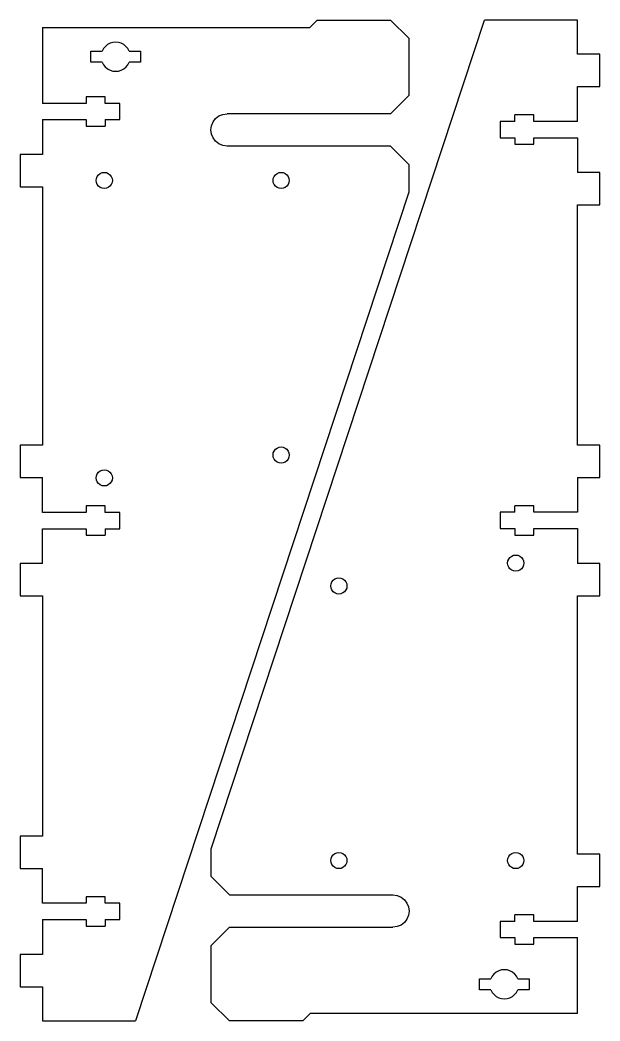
# Model space of a CAD drawing. Header units: inches. Extents: x -211 to 211, y -137 to 137.
# Drawn here: x 52.4 to 210.7, y -136.6 to 136.6 of the extents above; entities that cross this region are included whole.
import ezdxf

# ---------------------------------------------------------------- set-up
doc = ezdxf.new("R2010")
doc.units = ezdxf.units.IN
doc.header["$MEASUREMENT"] = 0

msp = doc.modelspace()

# ---------------------------------------------------------------- linework, layer by layer
at = {"color": 12, "true_color": 0xcc0000}
for p, q in [((131.53, 134.63), (133.53, 136.63)), ((133.53, 136.63), (153.53, 136.63)), ((153.53, 136.63), (158.53, 131.63)), ((58.53, 134.63), (131.53, 134.63)), ((58.53, 134.63), (58.53, 113.83)), ((104.62, -89.63), (179.22, 136.63)), ((204.62, 136.63), (179.22, 136.63)), ((204.62, 127.27), (204.62, 136.63)), ((158.53, 131.63), (158.53, 116.03)), ((210.72, 127.27), (204.62, 127.27)), ((210.72, 118.47), (210.72, 127.27)), ((204.62, 118.47), (210.72, 118.47)), ((204.62, 108.91), (204.62, 118.47)), ((70.53, 115.63), (70.53, 113.83)), ((75.63, 115.63), (70.53, 115.63)), ((75.63, 113.83), (75.63, 115.63)), ((153.53, 111.03), (158.53, 116.03)), ((70.53, 113.83), (58.53, 113.83)), ((79.63, 113.83), (75.63, 113.83)), ((79.63, 109.43), (79.63, 113.83)), ((58.53, 109.43), (70.53, 109.43)), ((58.53, 109.43), (58.53, 99.88)), ((70.53, 109.43), (70.53, 107.63)), ((75.63, 109.43), (75.63, 107.63)), ((75.63, 109.43), (79.63, 109.43)), ((105.12, 108.83), (105.82, 109.74)), ((105.82, 109.74), (106.73, 110.44)), ((106.73, 110.44), (107.79, 110.88)), ((107.79, 110.88), (108.93, 111.03)), ((153.53, 111.03), (108.93, 111.03)), ((192.62, 110.71), (187.52, 110.71)), ((187.52, 108.91), (187.52, 110.71)), ((192.62, 108.91), (192.62, 110.71)), ((70.53, 107.63), (75.63, 107.63)), ((104.53, 106.63), (104.68, 107.77)), ((104.68, 105.49), (104.53, 106.63)), ((104.68, 107.77), (105.12, 108.83)), ((183.52, 108.91), (183.52, 104.51)), ((187.52, 108.91), (183.52, 108.91)), ((204.62, 108.91), (192.62, 108.91)), ((105.12, 104.43), (104.68, 105.49)), ((105.82, 103.52), (105.12, 104.43)), ((183.52, 104.51), (187.52, 104.51)), ((187.52, 104.51), (187.52, 102.71)), ((192.62, 102.71), (192.62, 104.51)), ((192.62, 104.51), (204.62, 104.51)), ((204.62, 104.51), (204.62, 94.97)), ((106.73, 102.82), (105.82, 103.52)), ((107.79, 102.38), (106.73, 102.82)), ((108.93, 102.23), (107.79, 102.38)), ((153.53, 102.23), (108.93, 102.23)), ((153.53, 102.23), (158.53, 97.23)), ((187.52, 102.71), (192.62, 102.71)), ((58.53, 99.88), (52.43, 99.88)), ((52.43, 99.88), (52.43, 91.08)), ((158.53, 97.23), (158.53, 89.63)), ((210.72, 94.97), (204.62, 94.97)), ((210.72, 86.17), (210.72, 94.97)), ((52.43, 91.08), (58.53, 91.08)), ((58.53, 91.08), (58.53, 20.52)), ((158.53, 89.63), (83.93, -136.63)), ((204.62, 86.17), (210.72, 86.17)), ((204.62, 20.58), (204.62, 86.17)), ((52.43, 20.52), (52.43, 11.72)), ((58.53, 20.52), (52.43, 20.52)), ((210.72, 20.58), (204.62, 20.58)), ((210.72, 11.78), (210.72, 20.58)), ((52.43, 11.72), (58.53, 11.72)), ((58.53, 2.17), (58.53, 11.72)), ((204.62, 11.78), (210.72, 11.78)), ((204.62, 11.78), (204.62, 2.23)), ((70.53, 3.97), (70.53, 2.17)), ((75.63, 3.97), (70.53, 3.97)), ((75.63, 2.17), (75.63, 3.97)), ((187.52, 2.23), (187.52, 4.03)), ((192.62, 4.03), (187.52, 4.03)), ((192.62, 2.23), (192.62, 4.03)), ((70.53, 2.17), (58.53, 2.17)), ((79.63, 2.17), (75.63, 2.17)), ((79.63, -2.23), (79.63, 2.17)), ((187.52, 2.23), (183.52, 2.23)), ((183.52, 2.23), (183.52, -2.17)), ((204.62, 2.23), (192.62, 2.23)), ((58.53, -11.78), (58.53, -2.23)), ((58.53, -2.23), (70.53, -2.23)), ((70.53, -2.23), (70.53, -4.03)), ((75.63, -2.23), (79.63, -2.23)), ((75.63, -2.23), (75.63, -4.03)), ((183.52, -2.17), (187.52, -2.17)), ((187.52, -2.17), (187.52, -3.97)), ((192.62, -3.97), (192.62, -2.17)), ((192.62, -2.17), (204.62, -2.17)), ((204.62, -2.17), (204.62, -11.72)), ((70.53, -4.03), (75.63, -4.03)), ((187.52, -3.97), (192.62, -3.97)), ((58.53, -11.78), (52.43, -11.78)), ((52.43, -11.78), (52.43, -20.58)), ((210.72, -11.72), (204.62, -11.72)), ((210.72, -20.52), (210.72, -11.72)), ((52.43, -20.58), (58.53, -20.58)), ((58.53, -20.58), (58.53, -86.17)), ((204.62, -91.08), (204.62, -20.52)), ((204.62, -20.52), (210.72, -20.52)), ((58.53, -86.17), (52.43, -86.17)), ((52.43, -86.17), (52.43, -94.97)), ((104.62, -97.23), (104.62, -89.63)), ((210.72, -91.08), (204.62, -91.08)), ((210.72, -99.88), (210.72, -91.08)), ((52.43, -94.97), (58.53, -94.97)), ((58.53, -104.51), (58.53, -94.97)), ((109.62, -102.23), (104.62, -97.23)), ((204.62, -99.88), (210.72, -99.88)), ((204.62, -109.43), (204.62, -99.88)), ((75.63, -102.71), (70.53, -102.71)), ((70.53, -102.71), (70.53, -104.51)), ((75.63, -104.51), (75.63, -102.71)), ((109.62, -102.23), (154.22, -102.23)), ((154.22, -102.23), (155.36, -102.38)), ((155.36, -102.38), (156.42, -102.82)), ((156.42, -102.82), (157.33, -103.52)), ((157.33, -103.52), (158.03, -104.43)), ((70.53, -104.51), (58.53, -104.51)), ((79.63, -104.51), (75.63, -104.51)), ((79.63, -108.91), (79.63, -104.51)), ((158.03, -104.43), (158.47, -105.49)), ((158.47, -105.49), (158.62, -106.63)), ((58.53, -108.91), (70.53, -108.91)), ((58.53, -108.91), (58.53, -118.47)), ((70.53, -108.91), (70.53, -110.71)), ((75.63, -108.91), (75.63, -110.71)), ((75.63, -108.91), (79.63, -108.91)), ((158.03, -108.83), (157.33, -109.74)), ((158.47, -107.77), (158.03, -108.83)), ((158.62, -106.63), (158.47, -107.77)), ((192.62, -107.63), (187.52, -107.63)), ((187.52, -109.43), (187.52, -107.63)), ((192.62, -109.43), (192.62, -107.63)), ((70.53, -110.71), (75.63, -110.71)), ((109.62, -111.03), (104.62, -116.03)), ((109.62, -111.03), (154.22, -111.03)), ((155.36, -110.88), (154.22, -111.03)), ((156.42, -110.44), (155.36, -110.88)), ((157.33, -109.74), (156.42, -110.44)), ((183.52, -109.43), (183.52, -113.83)), ((187.52, -109.43), (183.52, -109.43)), ((204.62, -109.43), (192.62, -109.43)), ((183.52, -113.83), (187.52, -113.83)), ((187.52, -113.83), (187.52, -115.63)), ((192.62, -113.83), (204.62, -113.83)), ((192.62, -115.63), (192.62, -113.83)), ((204.62, -134.63), (204.62, -113.83)), ((104.62, -131.63), (104.62, -116.03)), ((187.52, -115.63), (192.62, -115.63)), ((58.53, -118.47), (52.43, -118.47)), ((52.43, -118.47), (52.43, -127.27)), ((52.43, -127.27), (58.53, -127.27)), ((58.53, -127.27), (58.53, -136.63)), ((109.62, -136.63), (104.62, -131.63)), ((58.53, -136.63), (83.93, -136.63)), ((129.62, -136.63), (109.62, -136.63)), ((131.62, -134.63), (129.62, -136.63)), ((204.62, -134.63), (131.62, -134.63))]:
    msp.add_line(p, q, dxfattribs=at)
at = {"color": 2, "true_color": 0xffff00}
for p, q in [((75.23, 128.81), (74.86, 128.13)), ((75.72, 129.42), (75.23, 128.81)), ((76.33, 129.91), (75.72, 129.42)), ((77.01, 130.28), (76.33, 129.91)), ((77.76, 130.5), (77.01, 130.28)), ((78.53, 130.58), (77.76, 130.5)), ((79.31, 130.5), (78.53, 130.58)), ((80.05, 130.28), (79.31, 130.5)), ((80.74, 129.91), (80.05, 130.28)), ((81.34, 129.42), (80.74, 129.91)), ((81.84, 128.81), (81.34, 129.42)), ((82.2, 128.13), (81.84, 128.81)), ((71.73, 128.13), (74.86, 128.13)), ((71.73, 125.13), (71.73, 128.13)), ((82.2, 128.13), (85.33, 128.13)), ((85.33, 128.13), (85.33, 125.13)), ((74.86, 125.13), (71.73, 125.13)), ((74.86, 125.13), (75.21, 124.43)), ((75.21, 124.43), (75.7, 123.82)), ((75.7, 123.82), (76.3, 123.31)), ((76.3, 123.31), (77, 122.94)), ((80.07, 122.94), (80.76, 123.31)), ((80.76, 123.31), (81.37, 123.82)), ((81.37, 123.82), (81.86, 124.43)), ((81.86, 124.43), (82.2, 125.13)), ((85.33, 125.13), (82.2, 125.13)), ((77, 122.94), (77.75, 122.71)), ((77.75, 122.71), (78.53, 122.63)), ((78.53, 122.63), (79.32, 122.71)), ((79.32, 122.71), (80.07, 122.94)), ((73.22, 92.83), (73.29, 93.4)), ((73.29, 93.4), (73.51, 93.93)), ((73.51, 93.93), (73.87, 94.39)), ((73.87, 94.39), (74.32, 94.74)), ((74.32, 94.74), (74.86, 94.96)), ((74.86, 94.96), (75.43, 95.04)), ((75.43, 95.04), (76, 94.96)), ((76, 94.96), (76.53, 94.74)), ((76.53, 94.74), (76.99, 94.39)), ((76.99, 94.39), (77.34, 93.93)), ((77.34, 93.93), (77.56, 93.4)), ((77.56, 93.4), (77.63, 92.83)), ((121.48, 92.83), (121.55, 93.4)), ((121.55, 93.4), (121.77, 93.93)), ((121.77, 93.93), (122.13, 94.39)), ((122.13, 94.39), (122.58, 94.74)), ((122.58, 94.74), (123.12, 94.96)), ((123.12, 94.96), (123.69, 95.04)), ((123.69, 95.04), (124.26, 94.96)), ((124.26, 94.96), (124.79, 94.74)), ((124.79, 94.74), (125.25, 94.39)), ((125.25, 94.39), (125.6, 93.93)), ((125.6, 93.93), (125.82, 93.4)), ((125.82, 93.4), (125.89, 92.83)), ((73.29, 92.26), (73.22, 92.83)), ((73.51, 91.73), (73.29, 92.26)), ((73.87, 91.27), (73.51, 91.73)), ((74.32, 90.92), (73.87, 91.27)), ((74.86, 90.7), (74.32, 90.92)), ((75.43, 90.62), (74.86, 90.7)), ((76, 90.7), (75.43, 90.62)), ((76.53, 90.92), (76, 90.7)), ((76.99, 91.27), (76.53, 90.92)), ((77.34, 91.73), (76.99, 91.27)), ((77.56, 92.26), (77.34, 91.73)), ((77.63, 92.83), (77.56, 92.26)), ((121.55, 92.26), (121.48, 92.83)), ((121.77, 91.73), (121.55, 92.26)), ((122.13, 91.27), (121.77, 91.73)), ((122.58, 90.92), (122.13, 91.27)), ((123.12, 90.7), (122.58, 90.92)), ((123.69, 90.62), (123.12, 90.7)), ((124.26, 90.7), (123.69, 90.62)), ((124.79, 90.92), (124.26, 90.7)), ((125.25, 91.27), (124.79, 90.92)), ((125.6, 91.73), (125.25, 91.27)), ((125.82, 92.26), (125.6, 91.73)), ((125.89, 92.83), (125.82, 92.26)), ((121.78, 18.97), (122.13, 19.43)), ((122.13, 19.43), (122.59, 19.78)), ((122.59, 19.78), (123.12, 20)), ((123.12, 20), (123.69, 20.07)), ((123.69, 20.07), (124.26, 20)), ((124.26, 20), (124.79, 19.78)), ((124.79, 19.78), (125.25, 19.43)), ((125.25, 19.43), (125.6, 18.97)), ((121.48, 17.86), (121.56, 18.44)), ((121.56, 17.29), (121.48, 17.86)), ((121.56, 18.44), (121.78, 18.97)), ((121.78, 16.76), (121.56, 17.29)), ((122.13, 16.3), (121.78, 16.76)), ((125.6, 16.76), (125.25, 16.3)), ((125.6, 18.97), (125.82, 18.44)), ((125.82, 17.29), (125.6, 16.76)), ((125.82, 18.44), (125.9, 17.86)), ((125.9, 17.86), (125.82, 17.29)), ((74.32, 13.54), (74.86, 13.76)), ((74.86, 13.76), (75.43, 13.83)), ((75.43, 13.83), (76, 13.76)), ((76, 13.76), (76.53, 13.54)), ((122.59, 15.95), (122.13, 16.3)), ((123.12, 15.73), (122.59, 15.95)), ((123.69, 15.66), (123.12, 15.73)), ((124.26, 15.73), (123.69, 15.66)), ((124.79, 15.95), (124.26, 15.73)), ((125.25, 16.3), (124.79, 15.95)), ((73.22, 11.62), (73.29, 12.2)), ((73.29, 11.05), (73.22, 11.62)), ((73.29, 12.2), (73.51, 12.73)), ((73.51, 10.52), (73.29, 11.05)), ((73.51, 12.73), (73.87, 13.19)), ((73.87, 13.19), (74.32, 13.54)), ((76.53, 13.54), (76.99, 13.19)), ((76.99, 13.19), (77.34, 12.73)), ((77.34, 12.73), (77.56, 12.2)), ((77.56, 11.05), (77.34, 10.52)), ((77.56, 12.2), (77.63, 11.62)), ((77.63, 11.62), (77.56, 11.05)), ((73.87, 10.06), (73.51, 10.52)), ((74.32, 9.71), (73.87, 10.06)), ((74.86, 9.49), (74.32, 9.71)), ((75.43, 9.42), (74.86, 9.49)), ((76, 9.49), (75.43, 9.42)), ((76.53, 9.71), (76, 9.49)), ((76.99, 10.06), (76.53, 9.71)), ((77.34, 10.52), (76.99, 10.06)), ((185.59, -11.05), (185.81, -10.52)), ((185.81, -10.52), (186.16, -10.06)), ((186.16, -10.06), (186.62, -9.71)), ((186.62, -9.71), (187.15, -9.49)), ((187.15, -9.49), (187.72, -9.42)), ((187.72, -9.42), (188.29, -9.49)), ((188.29, -9.49), (188.83, -9.71)), ((188.83, -9.71), (189.28, -10.06)), ((189.28, -10.06), (189.64, -10.52)), ((189.64, -10.52), (189.86, -11.05)), ((185.52, -11.62), (185.59, -11.05)), ((185.59, -12.2), (185.52, -11.62)), ((185.81, -12.73), (185.59, -12.2)), ((186.16, -13.19), (185.81, -12.73)), ((186.62, -13.54), (186.16, -13.19)), ((187.15, -13.76), (186.62, -13.54)), ((188.83, -13.54), (188.29, -13.76)), ((189.28, -13.19), (188.83, -13.54)), ((189.64, -12.73), (189.28, -13.19)), ((189.86, -12.2), (189.64, -12.73)), ((189.86, -11.05), (189.93, -11.62)), ((189.93, -11.62), (189.86, -12.2)), ((137.55, -16.76), (137.9, -16.3)), ((137.9, -16.3), (138.36, -15.95)), ((138.36, -15.95), (138.89, -15.73)), ((138.89, -15.73), (139.46, -15.66)), ((139.46, -15.66), (140.03, -15.73)), ((140.03, -15.73), (140.56, -15.95)), ((140.56, -15.95), (141.02, -16.3)), ((141.02, -16.3), (141.37, -16.76)), ((187.72, -13.83), (187.15, -13.76)), ((188.29, -13.76), (187.72, -13.83)), ((137.25, -17.86), (137.33, -17.29)), ((137.33, -18.44), (137.25, -17.86)), ((137.33, -17.29), (137.55, -16.76)), ((137.55, -18.97), (137.33, -18.44)), ((137.9, -19.43), (137.55, -18.97)), ((141.37, -18.97), (141.02, -19.43)), ((141.37, -16.76), (141.59, -17.29)), ((141.59, -18.44), (141.37, -18.97)), ((141.59, -17.29), (141.67, -17.86)), ((141.67, -17.86), (141.59, -18.44)), ((138.36, -19.78), (137.9, -19.43)), ((138.89, -20), (138.36, -19.78)), ((139.46, -20.07), (138.89, -20)), ((140.03, -20), (139.46, -20.07)), ((140.56, -19.78), (140.03, -20)), ((141.02, -19.43), (140.56, -19.78)), ((137.26, -92.83), (137.33, -92.26)), ((137.33, -93.4), (137.26, -92.83)), ((137.33, -92.26), (137.55, -91.73)), ((137.55, -91.73), (137.9, -91.27)), ((137.9, -91.27), (138.36, -90.92)), ((138.36, -90.92), (138.89, -90.7)), ((138.89, -90.7), (139.46, -90.62)), ((139.46, -90.62), (140.04, -90.7)), ((140.04, -90.7), (140.57, -90.92)), ((140.57, -90.92), (141.02, -91.27)), ((141.02, -91.27), (141.38, -91.73)), ((141.38, -91.73), (141.6, -92.26)), ((141.6, -92.26), (141.67, -92.83)), ((141.67, -92.83), (141.6, -93.4)), ((185.52, -92.83), (185.59, -92.26)), ((185.59, -93.4), (185.52, -92.83)), ((185.59, -92.26), (185.81, -91.73)), ((185.81, -91.73), (186.16, -91.27)), ((186.16, -91.27), (186.62, -90.92)), ((186.62, -90.92), (187.15, -90.7)), ((187.15, -90.7), (187.72, -90.62)), ((187.72, -90.62), (188.29, -90.7)), ((188.29, -90.7), (188.83, -90.92)), ((188.83, -90.92), (189.28, -91.27)), ((189.28, -91.27), (189.64, -91.73)), ((189.64, -91.73), (189.86, -92.26)), ((189.86, -92.26), (189.93, -92.83)), ((189.93, -92.83), (189.86, -93.4)), ((137.55, -93.93), (137.33, -93.4)), ((137.9, -94.39), (137.55, -93.93)), ((138.36, -94.74), (137.9, -94.39)), ((138.89, -94.96), (138.36, -94.74)), ((139.46, -95.04), (138.89, -94.96)), ((140.04, -94.96), (139.46, -95.04)), ((140.57, -94.74), (140.04, -94.96)), ((141.02, -94.39), (140.57, -94.74)), ((141.38, -93.93), (141.02, -94.39)), ((141.6, -93.4), (141.38, -93.93)), ((185.81, -93.93), (185.59, -93.4)), ((186.16, -94.39), (185.81, -93.93)), ((186.62, -94.74), (186.16, -94.39)), ((187.15, -94.96), (186.62, -94.74)), ((187.72, -95.04), (187.15, -94.96)), ((188.29, -94.96), (187.72, -95.04)), ((188.83, -94.74), (188.29, -94.96)), ((189.28, -94.39), (188.83, -94.74)), ((189.64, -93.93), (189.28, -94.39)), ((189.86, -93.4), (189.64, -93.93)), ((183.08, -122.94), (182.39, -123.31)), ((183.83, -122.71), (183.08, -122.94)), ((184.62, -122.63), (183.83, -122.71)), ((185.4, -122.71), (184.62, -122.63)), ((186.15, -122.94), (185.4, -122.71)), ((186.85, -123.31), (186.15, -122.94)), ((177.82, -128.13), (177.82, -125.13)), ((177.82, -125.13), (180.95, -125.13)), ((181.29, -124.43), (180.95, -125.13)), ((181.78, -123.82), (181.29, -124.43)), ((182.39, -123.31), (181.78, -123.82)), ((187.45, -123.82), (186.85, -123.31)), ((187.94, -124.43), (187.45, -123.82)), ((188.29, -125.13), (187.94, -124.43)), ((188.29, -125.13), (191.42, -125.13)), ((191.42, -125.13), (191.42, -128.13)), ((180.95, -128.13), (177.82, -128.13)), ((180.95, -128.13), (181.31, -128.81)), ((187.92, -128.81), (188.29, -128.13)), ((191.42, -128.13), (188.29, -128.13)), ((181.31, -128.81), (181.81, -129.42)), ((181.81, -129.42), (182.41, -129.91)), ((182.41, -129.91), (183.1, -130.28)), ((183.1, -130.28), (183.84, -130.5)), ((183.84, -130.5), (184.62, -130.58)), ((184.62, -130.58), (185.39, -130.5)), ((185.39, -130.5), (186.14, -130.28)), ((186.14, -130.28), (186.82, -129.91)), ((186.82, -129.91), (187.43, -129.42)), ((187.43, -129.42), (187.92, -128.81))]:
    msp.add_line(p, q, dxfattribs=at)

doc.saveas('drawing.dxf')
